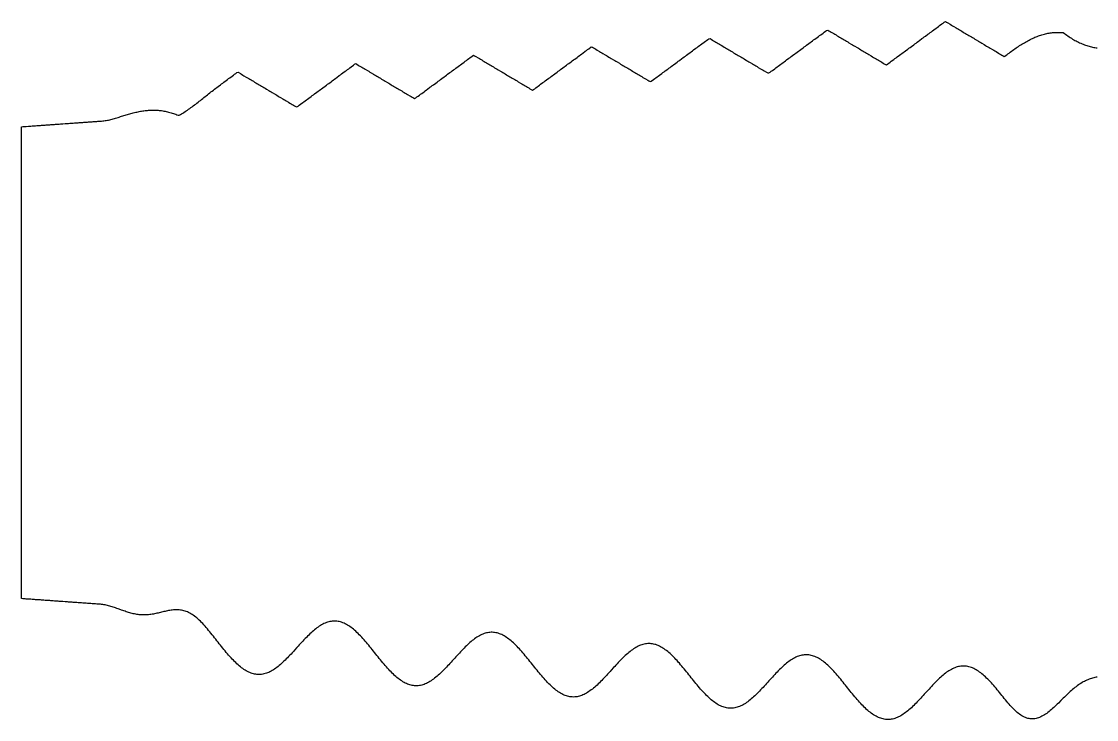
# Model space of a CAD drawing. Header units: inches. Extents: x -21.3 to 48.7, y 37.6 to 53.5.
# Drawn here: x -21.34 to 2.59, y 37.58 to 53.11 of the extents above; entities that cross this region are included whole.
import ezdxf

# ---------------------------------------------------------------- set-up
doc = ezdxf.new("R2010")
doc.units = ezdxf.units.IN
doc.header["$MEASUREMENT"] = 0
doc.layers.add('cut', color=250, linetype='Continuous')

msp = doc.modelspace()

# ---------------------------------------------------------------- linework, layer by layer
at = {"layer": 'cut'}
msp.add_lwpolyline([(2.604, 38.519), (2.578, 38.515), (2.552, 38.509), (2.526, 38.503), (2.499, 38.497), (2.473, 38.489), (2.447, 38.48), (2.421, 38.471), (2.395, 38.461), (2.368, 38.449), (2.342, 38.437), (2.316, 38.424), (2.29, 38.41), (2.264, 38.395), (2.237, 38.379), (2.211, 38.362), (2.185, 38.344), (2.159, 38.325), (2.133, 38.305), (2.106, 38.285), (2.08, 38.264), (2.054, 38.242), (2.028, 38.219), (2.002, 38.196), (1.975, 38.172), (1.949, 38.147), (1.923, 38.122), (1.897, 38.097), (1.871, 38.072), (1.844, 38.046), (1.818, 38.02), (1.792, 37.994), (1.74, 37.942), (1.713, 37.917), (1.687, 37.892), (1.661, 37.867), (1.635, 37.843), (1.609, 37.819), (1.582, 37.796), (1.556, 37.774), (1.53, 37.752), (1.504, 37.732), (1.478, 37.712), (1.451, 37.694), (1.425, 37.677), (1.399, 37.661), (1.373, 37.647), (1.347, 37.634), (1.32, 37.622), (1.294, 37.612), (1.268, 37.604), (1.242, 37.597), (1.216, 37.592), (1.189, 37.589), (1.163, 37.588), (1.137, 37.588), (1.111, 37.59), (1.085, 37.594), (1.058, 37.6), (1.032, 37.608), (1.006, 37.617), (0.98, 37.628), (0.954, 37.641), (0.927, 37.656), (0.901, 37.673), (0.875, 37.691), (0.849, 37.711), (0.823, 37.732), (0.796, 37.755), (0.77, 37.779), (0.744, 37.804), (0.718, 37.831), (0.692, 37.859), (0.665, 37.887), (0.639, 37.917), (0.613, 37.948), (0.587, 37.979), (0.561, 38.011), (0.534, 38.044), (0.508, 38.076), (0.482, 38.109), (0.456, 38.142), (0.43, 38.174), (0.403, 38.206), (0.377, 38.238), (0.351, 38.269), (0.325, 38.3), (0.299, 38.33), (0.272, 38.36), (0.246, 38.389), (0.22, 38.417), (0.194, 38.445), (0.168, 38.472), (0.141, 38.498), (0.115, 38.522), (0.089, 38.546), (0.063, 38.569), (0.037, 38.591), (0.01, 38.612), (-0.016, 38.631), (-0.042, 38.65), (-0.068, 38.667), (-0.094, 38.682), (-0.121, 38.697), (-0.147, 38.71), (-0.173, 38.722), (-0.199, 38.732), (-0.225, 38.741), (-0.252, 38.749), (-0.278, 38.755), (-0.304, 38.76), (-0.33, 38.763), (-0.356, 38.765), (-0.383, 38.765), (-0.409, 38.764), (-0.435, 38.761), (-0.461, 38.757), (-0.487, 38.752), (-0.514, 38.745), (-0.54, 38.737), (-0.566, 38.727), (-0.592, 38.716), (-0.618, 38.704), (-0.644, 38.691), (-0.671, 38.676), (-0.697, 38.66), (-0.723, 38.643), (-0.749, 38.625), (-0.775, 38.606), (-0.802, 38.585), (-0.828, 38.564), (-0.854, 38.542), (-0.88, 38.519), (-0.906, 38.495), (-0.933, 38.47), (-0.959, 38.445), (-0.985, 38.418), (-1.011, 38.392), (-1.037, 38.365), (-1.064, 38.337), (-1.09, 38.309), (-1.116, 38.281), (-1.142, 38.252), (-1.169, 38.223), (-1.221, 38.165), (-1.247, 38.136), (-1.273, 38.107), (-1.3, 38.079), (-1.326, 38.05), (-1.352, 38.022), (-1.378, 37.994), (-1.404, 37.967), (-1.431, 37.94), (-1.457, 37.913), (-1.483, 37.887), (-1.509, 37.862), (-1.535, 37.838), (-1.561, 37.814), (-1.588, 37.791), (-1.614, 37.769), (-1.64, 37.748), (-1.666, 37.728), (-1.692, 37.709), (-1.719, 37.691), (-1.745, 37.675), (-1.771, 37.659), (-1.797, 37.645), (-1.823, 37.632), (-1.85, 37.62), (-1.876, 37.609), (-1.902, 37.6), (-1.928, 37.593), (-1.954, 37.586), (-1.981, 37.581), (-2.007, 37.578), (-2.033, 37.576), (-2.059, 37.575), (-2.085, 37.576), (-2.112, 37.578), (-2.138, 37.582), (-2.164, 37.587), (-2.19, 37.594), (-2.216, 37.602), (-2.243, 37.611), (-2.269, 37.622), (-2.295, 37.634), (-2.321, 37.648), (-2.347, 37.662), (-2.374, 37.679), (-2.4, 37.696), (-2.426, 37.715), (-2.452, 37.735), (-2.478, 37.756), (-2.505, 37.778), (-2.531, 37.801), (-2.557, 37.825), (-2.583, 37.851), (-2.609, 37.877), (-2.636, 37.904), (-2.662, 37.932), (-2.688, 37.96), (-2.714, 37.99), (-2.74, 38.02), (-2.767, 38.05), (-2.793, 38.081), (-2.819, 38.113), (-2.845, 38.144), (-2.871, 38.177), (-2.898, 38.209), (-2.924, 38.242), (-2.95, 38.274), (-2.976, 38.307), (-3.002, 38.34), (-3.029, 38.372), (-3.055, 38.405), (-3.081, 38.437), (-3.107, 38.469), (-3.133, 38.5), (-3.16, 38.532), (-3.186, 38.562), (-3.212, 38.592), (-3.238, 38.622), (-3.264, 38.651), (-3.291, 38.679), (-3.317, 38.706), (-3.343, 38.732), (-3.369, 38.758), (-3.395, 38.782), (-3.422, 38.806), (-3.448, 38.828), (-3.474, 38.85), (-3.5, 38.87), (-3.526, 38.889), (-3.553, 38.907), (-3.579, 38.923), (-3.605, 38.938), (-3.631, 38.952), (-3.657, 38.965), (-3.684, 38.976), (-3.71, 38.986), (-3.736, 38.994), (-3.762, 39.001), (-3.788, 39.007), (-3.815, 39.011), (-3.841, 39.014), (-3.867, 39.015), (-3.893, 39.015), (-3.919, 39.013), (-3.946, 39.01), (-3.972, 39.005), (-3.998, 38.999), (-4.024, 38.992), (-4.05, 38.983), (-4.077, 38.973), (-4.103, 38.962), (-4.129, 38.949), (-4.155, 38.935), (-4.181, 38.92), (-4.208, 38.903), (-4.234, 38.886), (-4.26, 38.867), (-4.286, 38.847), (-4.312, 38.827), (-4.339, 38.805), (-4.365, 38.782), (-4.391, 38.759), (-4.417, 38.735), (-4.443, 38.71), (-4.47, 38.684), (-4.496, 38.658), (-4.522, 38.631), (-4.548, 38.603), (-4.574, 38.576), (-4.601, 38.548), (-4.627, 38.519), (-4.653, 38.49), (-4.679, 38.462), (-4.705, 38.433), (-4.732, 38.404), (-4.758, 38.375), (-4.784, 38.346), (-4.81, 38.317), (-4.836, 38.289), (-4.863, 38.261), (-4.889, 38.233), (-4.915, 38.206), (-4.941, 38.179), (-4.967, 38.152), (-4.994, 38.127), (-5.02, 38.102), (-5.046, 38.078), (-5.072, 38.054), (-5.098, 38.032), (-5.124, 38.01), (-5.151, 37.99), (-5.177, 37.97), (-5.203, 37.952), (-5.229, 37.934), (-5.255, 37.918), (-5.282, 37.903), (-5.308, 37.889), (-5.334, 37.877), (-5.36, 37.866), (-5.387, 37.856), (-5.413, 37.847), (-5.439, 37.84), (-5.465, 37.834), (-5.491, 37.83), (-5.518, 37.827), (-5.544, 37.825), (-5.57, 37.825), (-5.596, 37.827), (-5.622, 37.829), (-5.649, 37.834), (-5.675, 37.839), (-5.701, 37.847), (-5.727, 37.855), (-5.753, 37.865), (-5.78, 37.877), (-5.806, 37.889), (-5.832, 37.904), (-5.858, 37.919), (-5.884, 37.936), (-5.911, 37.954), (-5.937, 37.973), (-5.963, 37.993), (-5.989, 38.015), (-6.015, 38.037), (-6.041, 38.061), (-6.068, 38.086), (-6.094, 38.111), (-6.12, 38.138), (-6.146, 38.165), (-6.172, 38.193), (-6.199, 38.222), (-6.225, 38.252), (-6.251, 38.282), (-6.277, 38.313), (-6.303, 38.344), (-6.33, 38.376), (-6.356, 38.407), (-6.382, 38.44), (-6.408, 38.472), (-6.434, 38.505), (-6.461, 38.538), (-6.487, 38.57), (-6.513, 38.603), (-6.539, 38.635), (-6.565, 38.668), (-6.592, 38.7), (-6.618, 38.732), (-6.644, 38.763), (-6.67, 38.794), (-6.696, 38.825), (-6.723, 38.854), (-6.749, 38.884), (-6.775, 38.912), (-6.801, 38.94), (-6.827, 38.967), (-6.854, 38.993), (-6.88, 39.018), (-6.906, 39.042), (-6.932, 39.065), (-6.958, 39.087), (-6.985, 39.108), (-7.011, 39.128), (-7.037, 39.146), (-7.063, 39.164), (-7.089, 39.18), (-7.116, 39.194), (-7.142, 39.208), (-7.168, 39.22), (-7.194, 39.23), (-7.22, 39.24), (-7.247, 39.247), (-7.273, 39.254), (-7.299, 39.259), (-7.325, 39.262), (-7.351, 39.264), (-7.378, 39.265), (-7.404, 39.264), (-7.43, 39.262), (-7.456, 39.258), (-7.482, 39.253), (-7.509, 39.246), (-7.535, 39.239), (-7.561, 39.229), (-7.587, 39.219), (-7.613, 39.207), (-7.64, 39.193), (-7.666, 39.179), (-7.692, 39.163), (-7.718, 39.146), (-7.744, 39.128), (-7.771, 39.109), (-7.797, 39.089), (-7.823, 39.068), (-7.849, 39.046), (-7.875, 39.023), (-7.902, 38.999), (-7.928, 38.975), (-7.954, 38.949), (-7.98, 38.923), (-8.006, 38.897), (-8.033, 38.87), (-8.059, 38.842), (-8.085, 38.814), (-8.111, 38.786), (-8.137, 38.757), (-8.164, 38.729), (-8.216, 38.671), (-8.242, 38.642), (-8.268, 38.613), (-8.295, 38.584), (-8.321, 38.556), (-8.347, 38.527), (-8.373, 38.499), (-8.399, 38.472), (-8.426, 38.445), (-8.452, 38.418), (-8.478, 38.392), (-8.504, 38.367), (-8.53, 38.342), (-8.557, 38.318), (-8.583, 38.295), (-8.609, 38.273), (-8.635, 38.252), (-8.661, 38.232), (-8.688, 38.213), (-8.714, 38.195), (-8.74, 38.178), (-8.766, 38.162), (-8.792, 38.147), (-8.819, 38.134), (-8.845, 38.122), (-8.871, 38.111), (-8.897, 38.102), (-8.923, 38.094), (-8.95, 38.087), (-8.976, 38.082), (-9.002, 38.078), (-9.028, 38.076), (-9.054, 38.075), (-9.081, 38.076), (-9.107, 38.078), (-9.133, 38.081), (-9.159, 38.086), (-9.185, 38.092), (-9.212, 38.1), (-9.238, 38.109), (-9.264, 38.12), (-9.29, 38.132), (-9.316, 38.145), (-9.343, 38.16), (-9.369, 38.176), (-9.395, 38.193), (-9.421, 38.211), (-9.447, 38.231), (-9.474, 38.252), (-9.5, 38.274), (-9.526, 38.297), (-9.552, 38.321), (-9.578, 38.346), (-9.605, 38.372), (-9.631, 38.399), (-9.657, 38.427), (-9.683, 38.455), (-9.709, 38.484), (-9.736, 38.514), (-9.762, 38.544), (-9.788, 38.575), (-9.814, 38.607), (-9.84, 38.638), (-9.867, 38.671), (-9.893, 38.703), (-9.919, 38.735), (-9.945, 38.768), (-9.971, 38.801), (-9.998, 38.834), (-10.024, 38.866), (-10.05, 38.899), (-10.076, 38.931), (-10.102, 38.963), (-10.129, 38.995), (-10.155, 39.026), (-10.181, 39.057), (-10.207, 39.087), (-10.233, 39.116), (-10.26, 39.145), (-10.286, 39.173), (-10.312, 39.201), (-10.338, 39.227), (-10.364, 39.253), (-10.391, 39.278), (-10.417, 39.302), (-10.443, 39.324), (-10.469, 39.346), (-10.495, 39.366), (-10.521, 39.385), (-10.548, 39.403), (-10.574, 39.42), (-10.6, 39.436), (-10.626, 39.45), (-10.652, 39.463), (-10.679, 39.474), (-10.705, 39.484), (-10.731, 39.493), (-10.757, 39.5), (-10.783, 39.506), (-10.81, 39.51), (-10.836, 39.513), (-10.862, 39.515), (-10.888, 39.515), (-10.914, 39.513), (-10.941, 39.51), (-10.967, 39.506), (-10.993, 39.501), (-11.019, 39.493), (-11.045, 39.485), (-11.072, 39.475), (-11.098, 39.464), (-11.124, 39.451), (-11.15, 39.438), (-11.177, 39.423), (-11.203, 39.407), (-11.229, 39.389), (-11.255, 39.371), (-11.281, 39.351), (-11.308, 39.331), (-11.334, 39.309), (-11.36, 39.287), (-11.386, 39.263), (-11.412, 39.239), (-11.438, 39.214), (-11.465, 39.189), (-11.491, 39.163), (-11.517, 39.136), (-11.543, 39.109), (-11.569, 39.081), (-11.596, 39.053), (-11.622, 39.024), (-11.648, 38.996), (-11.674, 38.967), (-11.7, 38.938), (-11.727, 38.909), (-11.753, 38.88), (-11.779, 38.851), (-11.805, 38.822), (-11.831, 38.794), (-11.858, 38.766), (-11.884, 38.738), (-11.91, 38.711), (-11.936, 38.684), (-11.962, 38.657), (-11.989, 38.632), (-12.015, 38.607), (-12.041, 38.582), (-12.067, 38.559), (-12.093, 38.536), (-12.12, 38.514), (-12.146, 38.494), (-12.172, 38.474), (-12.198, 38.455), (-12.224, 38.438), (-12.251, 38.421), (-12.277, 38.406), (-12.303, 38.392), (-12.329, 38.379), (-12.355, 38.368), (-12.382, 38.357), (-12.408, 38.349), (-12.434, 38.341), (-12.46, 38.335), (-12.486, 38.33), (-12.513, 38.327), (-12.539, 38.325), (-12.565, 38.325), (-12.591, 38.326), (-12.617, 38.329), (-12.644, 38.333), (-12.67, 38.338), (-12.696, 38.345), (-12.722, 38.354), (-12.748, 38.363), (-12.775, 38.374), (-12.801, 38.387), (-12.827, 38.401), (-12.853, 38.416), (-12.879, 38.432), (-12.906, 38.45), (-12.932, 38.469), (-12.958, 38.489), (-12.984, 38.511), (-13.01, 38.533), (-13.037, 38.556), (-13.063, 38.581), (-13.089, 38.606), (-13.115, 38.633), (-13.141, 38.66), (-13.168, 38.688), (-13.194, 38.717), (-13.22, 38.746), (-13.246, 38.776), (-13.272, 38.807), (-13.299, 38.838), (-13.325, 38.87), (-13.351, 38.901), (-13.377, 38.934), (-13.403, 38.966), (-13.43, 38.999), (-13.456, 39.031), (-13.482, 39.064), (-13.508, 39.097), (-13.534, 39.129), (-13.561, 39.162), (-13.587, 39.194), (-13.613, 39.226), (-13.639, 39.257), (-13.665, 39.288), (-13.692, 39.319), (-13.718, 39.349), (-13.744, 39.378), (-13.77, 39.407), (-13.796, 39.435), (-13.823, 39.462), (-13.849, 39.488), (-13.875, 39.513), (-13.901, 39.538), (-13.927, 39.561), (-13.954, 39.583), (-13.98, 39.604), (-14.006, 39.624), (-14.032, 39.643), (-14.058, 39.66), (-14.085, 39.677), (-14.111, 39.692), (-14.137, 39.705), (-14.163, 39.718), (-14.189, 39.729), (-14.216, 39.738), (-14.242, 39.746), (-14.268, 39.753), (-14.294, 39.758), (-14.32, 39.762), (-14.347, 39.764), (-14.373, 39.765), (-14.399, 39.764), (-14.425, 39.762), (-14.451, 39.759), (-14.478, 39.754), (-14.504, 39.748), (-14.53, 39.74), (-14.556, 39.731), (-14.582, 39.721), (-14.609, 39.709), (-14.635, 39.696), (-14.661, 39.682), (-14.687, 39.666), (-14.713, 39.65), (-14.74, 39.632), (-14.766, 39.613), (-14.792, 39.593), (-14.818, 39.572), (-14.844, 39.55), (-14.871, 39.527), (-14.897, 39.504), (-14.923, 39.479), (-14.949, 39.454), (-14.975, 39.428), (-15.001, 39.402), (-15.028, 39.375), (-15.054, 39.347), (-15.08, 39.32), (-15.106, 39.291), (-15.132, 39.263), (-15.159, 39.234), (-15.185, 39.205), (-15.211, 39.176), (-15.263, 39.118), (-15.29, 39.089), (-15.316, 39.061), (-15.342, 39.032), (-15.368, 39.004), (-15.395, 38.977), (-15.421, 38.95), (-15.447, 38.923), (-15.473, 38.897), (-15.499, 38.871), (-15.526, 38.847), (-15.552, 38.823), (-15.578, 38.799), (-15.604, 38.777), (-15.63, 38.756), (-15.657, 38.735), (-15.683, 38.716), (-15.709, 38.698), (-15.735, 38.681), (-15.761, 38.665), (-15.788, 38.65), (-15.814, 38.636), (-15.84, 38.624), (-15.866, 38.613), (-15.892, 38.604), (-15.918, 38.595), (-15.945, 38.588), (-15.971, 38.583), (-15.997, 38.579), (-16.023, 38.576), (-16.049, 38.575), (-16.076, 38.575), (-16.102, 38.577), (-16.128, 38.58), (-16.154, 38.585), (-16.18, 38.591), (-16.207, 38.598), (-16.233, 38.607), (-16.259, 38.618), (-16.285, 38.629), (-16.311, 38.642), (-16.338, 38.657), (-16.364, 38.672), (-16.39, 38.69), (-16.416, 38.708), (-16.442, 38.727), (-16.469, 38.748), (-16.495, 38.77), (-16.521, 38.792), (-16.547, 38.816), (-16.573, 38.841), (-16.6, 38.867), (-16.626, 38.894), (-16.652, 38.921), (-16.678, 38.95), (-16.704, 38.979), (-16.731, 39.008), (-16.757, 39.039), (-16.783, 39.069), (-16.809, 39.101), (-16.835, 39.132), (-16.862, 39.165), (-16.888, 39.197), (-16.914, 39.229), (-16.94, 39.262), (-16.966, 39.295), (-16.993, 39.328), (-17.019, 39.361), (-17.045, 39.394), (-17.071, 39.427), (-17.097, 39.461), (-17.124, 39.494), (-17.15, 39.526), (-17.176, 39.558), (-17.202, 39.59), (-17.228, 39.621), (-17.255, 39.651), (-17.281, 39.68), (-17.307, 39.709), (-17.333, 39.736), (-17.359, 39.762), (-17.386, 39.788), (-17.412, 39.811), (-17.438, 39.834), (-17.464, 39.855), (-17.49, 39.876), (-17.517, 39.894), (-17.543, 39.912), (-17.569, 39.928), (-17.595, 39.942), (-17.621, 39.955), (-17.648, 39.967), (-17.674, 39.977), (-17.7, 39.987), (-17.726, 39.994), (-17.752, 40.001), (-17.779, 40.006), (-17.805, 40.01), (-17.831, 40.013), (-17.857, 40.015), (-17.883, 40.015), (-17.91, 40.015), (-17.936, 40.014), (-17.962, 40.012), (-17.988, 40.009), (-18.014, 40.006), (-18.041, 40.002), (-18.067, 39.997), (-18.093, 39.992), (-18.119, 39.986), (-18.145, 39.981), (-18.172, 39.975), (-18.198, 39.968), (-18.224, 39.962), (-18.25, 39.956), (-18.276, 39.95), (-18.303, 39.943), (-18.329, 39.938), (-18.355, 39.932), (-18.381, 39.927), (-18.407, 39.922), (-18.434, 39.917), (-18.46, 39.913), (-18.486, 39.91), (-18.512, 39.907), (-18.538, 39.904), (-18.565, 39.903), (-18.591, 39.902), (-18.617, 39.901), (-18.643, 39.902), (-18.669, 39.903), (-18.696, 39.904), (-18.722, 39.907), (-18.748, 39.91), (-18.774, 39.914), (-18.8, 39.918), (-18.827, 39.923), (-18.853, 39.929), (-18.879, 39.935), (-18.905, 39.942), (-18.931, 39.949), (-18.958, 39.957), (-18.984, 39.965), (-19.01, 39.973), (-19.036, 39.982), (-19.062, 39.991), (-19.089, 40.001), (-19.115, 40.01), (-19.167, 40.029), (-19.193, 40.039), (-19.22, 40.048), (-19.246, 40.058), (-19.272, 40.067), (-19.298, 40.075), (-19.324, 40.084), (-19.351, 40.092), (-19.377, 40.099), (-19.403, 40.106), (-19.429, 40.113), (-19.455, 40.119), (-19.481, 40.124), (-19.508, 40.129), (-19.534, 40.133), (-19.56, 40.136), (-19.586, 40.138), (-19.613, 40.14), (-19.639, 40.142), (-19.665, 40.144), (-19.691, 40.146), (-19.717, 40.148), (-19.744, 40.15), (-19.77, 40.152), (-19.796, 40.153), (-19.822, 40.155), (-19.848, 40.157), (-19.875, 40.159), (-19.901, 40.161), (-19.927, 40.163), (-19.953, 40.165), (-19.979, 40.166), (-20.006, 40.168), (-20.032, 40.17), (-20.058, 40.172), (-20.084, 40.174), (-20.11, 40.176), (-20.137, 40.178), (-20.163, 40.18), (-20.189, 40.181), (-20.215, 40.183), (-20.241, 40.185), (-20.268, 40.187), (-20.294, 40.189), (-20.32, 40.191), (-20.346, 40.193), (-20.372, 40.195), (-20.425, 40.198), (-20.451, 40.2), (-20.477, 40.202), (-20.503, 40.204), (-20.529, 40.206), (-20.556, 40.208), (-20.582, 40.21), (-20.608, 40.211), (-20.634, 40.213), (-20.66, 40.215), (-20.687, 40.217), (-20.713, 40.219), (-20.739, 40.221), (-20.765, 40.223), (-20.791, 40.224), (-20.818, 40.226), (-20.844, 40.228), (-20.87, 40.23), (-20.896, 40.232), (-20.922, 40.234), (-20.949, 40.236), (-20.975, 40.238), (-21.001, 40.239), (-21.027, 40.241), (-21.053, 40.243), (-21.08, 40.245), (-21.106, 40.247), (-21.132, 40.249), (-21.158, 40.251), (-21.185, 40.253), (-21.237, 40.256), (-21.263, 40.258), (-21.289, 40.26), (-21.315, 40.262), (-21.342, 40.264), (-21.342, 50.764), (-21.315, 50.766), (-21.289, 50.768), (-21.263, 50.769), (-21.237, 50.771), (-21.185, 50.775), (-21.158, 50.777), (-21.132, 50.779), (-21.106, 50.781), (-21.08, 50.782), (-21.053, 50.784), (-21.027, 50.786), (-21.001, 50.788), (-20.975, 50.79), (-20.949, 50.792), (-20.922, 50.794), (-20.896, 50.796), (-20.87, 50.797), (-20.844, 50.799), (-20.818, 50.801), (-20.791, 50.803), (-20.765, 50.805), (-20.739, 50.807), (-20.713, 50.809), (-20.687, 50.811), (-20.66, 50.812), (-20.634, 50.814), (-20.608, 50.816), (-20.582, 50.818), (-20.556, 50.82), (-20.529, 50.822), (-20.503, 50.824), (-20.477, 50.826), (-20.451, 50.827), (-20.425, 50.829), (-20.372, 50.833), (-20.346, 50.835), (-20.32, 50.837), (-20.294, 50.839), (-20.268, 50.841), (-20.241, 50.842), (-20.215, 50.844), (-20.189, 50.846), (-20.163, 50.848), (-20.137, 50.85), (-20.11, 50.852), (-20.084, 50.854), (-20.058, 50.855), (-20.032, 50.857), (-20.006, 50.859), (-19.979, 50.861), (-19.953, 50.863), (-19.927, 50.865), (-19.901, 50.867), (-19.875, 50.869), (-19.848, 50.87), (-19.822, 50.872), (-19.796, 50.874), (-19.77, 50.876), (-19.744, 50.878), (-19.717, 50.88), (-19.691, 50.882), (-19.665, 50.884), (-19.639, 50.885), (-19.613, 50.887), (-19.586, 50.889), (-19.56, 50.891), (-19.534, 50.894), (-19.508, 50.897), (-19.481, 50.9), (-19.455, 50.904), (-19.429, 50.908), (-19.403, 50.913), (-19.377, 50.918), (-19.351, 50.924), (-19.324, 50.93), (-19.298, 50.937), (-19.272, 50.944), (-19.246, 50.952), (-19.22, 50.961), (-19.193, 50.97), (-19.167, 50.98), (-19.141, 50.989), (-19.115, 50.997), (-19.089, 51.005), (-19.062, 51.013), (-19.036, 51.02), (-19.01, 51.028), (-18.984, 51.036), (-18.958, 51.043), (-18.931, 51.051), (-18.905, 51.058), (-18.879, 51.065), (-18.853, 51.072), (-18.827, 51.078), (-18.8, 51.085), (-18.774, 51.09), (-18.748, 51.096), (-18.722, 51.102), (-18.696, 51.107), (-18.669, 51.111), (-18.643, 51.115), (-18.617, 51.119), (-18.591, 51.123), (-18.565, 51.126), (-18.538, 51.128), (-18.512, 51.13), (-18.486, 51.132), (-18.46, 51.133), (-18.434, 51.134), (-18.407, 51.134), (-18.381, 51.134), (-18.355, 51.133), (-18.329, 51.132), (-18.303, 51.13), (-18.276, 51.128), (-18.25, 51.125), (-18.224, 51.122), (-18.198, 51.118), (-18.172, 51.114), (-18.145, 51.109), (-18.119, 51.103), (-18.093, 51.097), (-18.067, 51.091), (-18.041, 51.084), (-18.014, 51.076), (-17.988, 51.068), (-17.962, 51.06), (-17.936, 51.05), (-17.91, 51.041), (-17.883, 51.031), (-17.857, 51.02), (-17.831, 51.02), (-17.805, 51.035), (-17.779, 51.051), (-17.752, 51.067), (-17.726, 51.083), (-17.7, 51.1), (-17.674, 51.118), (-17.648, 51.135), (-17.621, 51.153), (-17.595, 51.172), (-17.569, 51.191), (-17.543, 51.21), (-17.517, 51.229), (-17.49, 51.249), (-17.464, 51.269), (-17.438, 51.289), (-17.412, 51.309), (-17.386, 51.33), (-17.359, 51.35), (-17.333, 51.371), (-17.307, 51.392), (-17.281, 51.413), (-17.255, 51.434), (-17.228, 51.455), (-17.202, 51.476), (-17.176, 51.497), (-17.15, 51.518), (-17.124, 51.539), (-17.097, 51.559), (-17.071, 51.58), (-17.045, 51.6), (-17.019, 51.62), (-16.993, 51.64), (-16.966, 51.66), (-16.914, 51.698), (-16.888, 51.718), (-16.862, 51.737), (-16.835, 51.756), (-16.783, 51.795), (-16.757, 51.814), (-16.731, 51.834), (-16.704, 51.853), (-16.652, 51.892), (-16.626, 51.911), (-16.6, 51.93), (-16.573, 51.95), (-16.547, 51.969), (-16.521, 51.978), (-16.469, 51.947), (-16.442, 51.931), (-16.416, 51.915), (-16.39, 51.9), (-16.338, 51.869), (-16.311, 51.853), (-16.285, 51.837), (-16.259, 51.822), (-16.233, 51.806), (-16.207, 51.791), (-16.18, 51.775), (-16.154, 51.759), (-16.128, 51.744), (-16.102, 51.728), (-16.076, 51.713), (-16.049, 51.697), (-16.023, 51.681), (-15.997, 51.666), (-15.971, 51.65), (-15.945, 51.635), (-15.918, 51.619), (-15.892, 51.603), (-15.84, 51.572), (-15.814, 51.557), (-15.788, 51.541), (-15.761, 51.525), (-15.709, 51.494), (-15.683, 51.479), (-15.657, 51.463), (-15.63, 51.447), (-15.604, 51.432), (-15.578, 51.416), (-15.526, 51.385), (-15.499, 51.37), (-15.473, 51.354), (-15.447, 51.338), (-15.395, 51.307), (-15.368, 51.292), (-15.342, 51.276), (-15.316, 51.26), (-15.29, 51.245), (-15.263, 51.229), (-15.237, 51.214), (-15.211, 51.205), (-15.185, 51.225), (-15.159, 51.244), (-15.132, 51.263), (-15.08, 51.302), (-15.054, 51.321), (-15.028, 51.341), (-15.001, 51.36), (-14.975, 51.379), (-14.949, 51.399), (-14.897, 51.437), (-14.871, 51.457), (-14.844, 51.476), (-14.818, 51.495), (-14.766, 51.534), (-14.74, 51.553), (-14.713, 51.573), (-14.687, 51.592), (-14.661, 51.611), (-14.635, 51.631), (-14.582, 51.669), (-14.556, 51.689), (-14.53, 51.708), (-14.504, 51.727), (-14.451, 51.766), (-14.425, 51.786), (-14.399, 51.805), (-14.373, 51.824), (-14.347, 51.844), (-14.32, 51.863), (-14.268, 51.902), (-14.242, 51.921), (-14.216, 51.94), (-14.189, 51.96), (-14.137, 51.998), (-14.111, 52.018), (-14.085, 52.037), (-14.058, 52.056), (-14.032, 52.076), (-14.006, 52.095), (-13.954, 52.134), (-13.927, 52.153), (-13.901, 52.168), (-13.875, 52.153), (-13.849, 52.137), (-13.823, 52.121), (-13.796, 52.106), (-13.77, 52.09), (-13.744, 52.075), (-13.718, 52.059), (-13.692, 52.043), (-13.639, 52.012), (-13.613, 51.997), (-13.587, 51.981), (-13.561, 51.965), (-13.508, 51.934), (-13.482, 51.919), (-13.456, 51.903), (-13.43, 51.888), (-13.403, 51.872), (-13.377, 51.856), (-13.351, 51.841), (-13.325, 51.825), (-13.299, 51.81), (-13.272, 51.794), (-13.246, 51.778), (-13.194, 51.747), (-13.168, 51.732), (-13.141, 51.716), (-13.115, 51.7), (-13.089, 51.685), (-13.063, 51.669), (-13.037, 51.654), (-13.01, 51.638), (-12.984, 51.622), (-12.958, 51.607), (-12.932, 51.591), (-12.906, 51.576), (-12.879, 51.56), (-12.853, 51.544), (-12.827, 51.529), (-12.801, 51.513), (-12.775, 51.498), (-12.748, 51.482), (-12.696, 51.451), (-12.67, 51.435), (-12.644, 51.42), (-12.617, 51.404), (-12.591, 51.389), (-12.565, 51.408), (-12.539, 51.428), (-12.513, 51.447), (-12.486, 51.466), (-12.46, 51.486), (-12.434, 51.505), (-12.382, 51.544), (-12.355, 51.563), (-12.329, 51.583), (-12.303, 51.602), (-12.251, 51.641), (-12.224, 51.66), (-12.198, 51.679), (-12.172, 51.699), (-12.12, 51.737), (-12.093, 51.757), (-12.067, 51.776), (-12.041, 51.795), (-12.015, 51.814), (-11.989, 51.834), (-11.936, 51.872), (-11.91, 51.892), (-11.884, 51.911), (-11.858, 51.93), (-11.805, 51.969), (-11.779, 51.989), (-11.753, 52.008), (-11.727, 52.027), (-11.7, 52.047), (-11.674, 52.066), (-11.622, 52.105), (-11.596, 52.124), (-11.569, 52.143), (-11.543, 52.163), (-11.491, 52.201), (-11.465, 52.221), (-11.438, 52.24), (-11.412, 52.259), (-11.386, 52.279), (-11.36, 52.298), (-11.308, 52.337), (-11.281, 52.356), (-11.255, 52.343), (-11.229, 52.328), (-11.177, 52.296), (-11.15, 52.281), (-11.124, 52.265), (-11.098, 52.25), (-11.072, 52.234), (-11.045, 52.218), (-11.019, 52.203), (-10.993, 52.187), (-10.967, 52.172), (-10.941, 52.156), (-10.914, 52.14), (-10.888, 52.125), (-10.862, 52.109), (-10.836, 52.094), (-10.81, 52.078), (-10.783, 52.062), (-10.757, 52.047), (-10.731, 52.031), (-10.679, 52), (-10.652, 51.984), (-10.626, 51.969), (-10.6, 51.953), (-10.574, 51.938), (-10.548, 51.922), (-10.521, 51.907), (-10.495, 51.891), (-10.469, 51.875), (-10.443, 51.86), (-10.417, 51.844), (-10.364, 51.813), (-10.338, 51.797), (-10.312, 51.782), (-10.286, 51.766), (-10.233, 51.735), (-10.207, 51.719), (-10.181, 51.704), (-10.155, 51.688), (-10.129, 51.673), (-10.102, 51.657), (-10.076, 51.641), (-10.05, 51.626), (-10.024, 51.61), (-9.998, 51.595), (-9.971, 51.579), (-9.945, 51.592), (-9.919, 51.611), (-9.893, 51.631), (-9.867, 51.65), (-9.84, 51.669), (-9.814, 51.689), (-9.788, 51.708), (-9.736, 51.747), (-9.709, 51.766), (-9.683, 51.786), (-9.657, 51.805), (-9.605, 51.844), (-9.578, 51.863), (-9.552, 51.882), (-9.526, 51.902), (-9.5, 51.921), (-9.474, 51.94), (-9.421, 51.979), (-9.395, 51.998), (-9.369, 52.018), (-9.343, 52.037), (-9.29, 52.076), (-9.264, 52.095), (-9.238, 52.114), (-9.212, 52.134), (-9.185, 52.153), (-9.159, 52.172), (-9.107, 52.211), (-9.081, 52.23), (-9.054, 52.25), (-9.028, 52.269), (-8.976, 52.308), (-8.95, 52.327), (-8.923, 52.346), (-8.897, 52.366), (-8.871, 52.385), (-8.845, 52.404), (-8.792, 52.443), (-8.766, 52.462), (-8.74, 52.482), (-8.714, 52.501), (-8.661, 52.54), (-8.635, 52.534), (-8.609, 52.518), (-8.583, 52.503), (-8.557, 52.487), (-8.53, 52.471), (-8.478, 52.44), (-8.452, 52.425), (-8.426, 52.409), (-8.399, 52.393), (-8.347, 52.362), (-8.321, 52.347), (-8.295, 52.331), (-8.268, 52.315), (-8.242, 52.3), (-8.216, 52.284), (-8.164, 52.253), (-8.137, 52.237), (-8.111, 52.222), (-8.085, 52.206), (-8.033, 52.175), (-8.006, 52.159), (-7.98, 52.144), (-7.954, 52.128), (-7.928, 52.113), (-7.902, 52.097), (-7.875, 52.082), (-7.849, 52.066), (-7.823, 52.05), (-7.797, 52.035), (-7.771, 52.019), (-7.744, 52.003), (-7.718, 51.988), (-7.692, 51.972), (-7.666, 51.957), (-7.64, 51.941), (-7.613, 51.926), (-7.587, 51.91), (-7.561, 51.894), (-7.535, 51.879), (-7.509, 51.863), (-7.482, 51.848), (-7.456, 51.832), (-7.404, 51.801), (-7.378, 51.785), (-7.351, 51.77), (-7.325, 51.776), (-7.273, 51.815), (-7.247, 51.834), (-7.22, 51.853), (-7.194, 51.873), (-7.168, 51.892), (-7.142, 51.911), (-7.089, 51.95), (-7.063, 51.969), (-7.037, 51.989), (-7.011, 52.008), (-6.958, 52.047), (-6.932, 52.066), (-6.906, 52.085), (-6.88, 52.105), (-6.854, 52.124), (-6.827, 52.143), (-6.775, 52.182), (-6.749, 52.201), (-6.723, 52.221), (-6.696, 52.24), (-6.644, 52.279), (-6.618, 52.298), (-6.592, 52.317), (-6.565, 52.337), (-6.539, 52.356), (-6.513, 52.375), (-6.461, 52.414), (-6.434, 52.433), (-6.408, 52.453), (-6.382, 52.472), (-6.33, 52.511), (-6.303, 52.53), (-6.277, 52.549), (-6.251, 52.569), (-6.225, 52.588), (-6.199, 52.607), (-6.146, 52.646), (-6.12, 52.665), (-6.094, 52.685), (-6.068, 52.704), (-6.041, 52.723), (-6.015, 52.724), (-5.989, 52.709), (-5.963, 52.693), (-5.937, 52.677), (-5.911, 52.662), (-5.884, 52.646), (-5.858, 52.631), (-5.832, 52.615), (-5.806, 52.6), (-5.78, 52.584), (-5.753, 52.568), (-5.701, 52.537), (-5.675, 52.522), (-5.649, 52.506), (-5.622, 52.49), (-5.596, 52.475), (-5.57, 52.459), (-5.544, 52.444), (-5.518, 52.428), (-5.491, 52.412), (-5.465, 52.397), (-5.439, 52.381), (-5.413, 52.366), (-5.387, 52.35), (-5.36, 52.334), (-5.334, 52.319), (-5.308, 52.303), (-5.282, 52.288), (-5.255, 52.272), (-5.203, 52.241), (-5.177, 52.225), (-5.151, 52.21), (-5.124, 52.194), (-5.072, 52.163), (-5.046, 52.147), (-5.02, 52.132), (-4.994, 52.116), (-4.967, 52.101), (-4.941, 52.085), (-4.889, 52.054), (-4.863, 52.038), (-4.836, 52.023), (-4.81, 52.007), (-4.758, 51.976), (-4.732, 51.96), (-4.705, 51.96), (-4.679, 51.979), (-4.653, 51.998), (-4.627, 52.018), (-4.574, 52.056), (-4.548, 52.076), (-4.522, 52.095), (-4.496, 52.114), (-4.443, 52.153), (-4.417, 52.172), (-4.391, 52.192), (-4.365, 52.211), (-4.339, 52.23), (-4.312, 52.25), (-4.26, 52.288), (-4.234, 52.308), (-4.208, 52.327), (-4.181, 52.346), (-4.129, 52.385), (-4.103, 52.404), (-4.077, 52.424), (-4.05, 52.443), (-4.024, 52.462), (-3.998, 52.482), (-3.946, 52.52), (-3.919, 52.54), (-3.893, 52.559), (-3.867, 52.578), (-3.815, 52.617), (-3.788, 52.636), (-3.762, 52.656), (-3.736, 52.675), (-3.71, 52.694), (-3.684, 52.714), (-3.631, 52.752), (-3.605, 52.772), (-3.579, 52.791), (-3.553, 52.81), (-3.5, 52.849), (-3.474, 52.868), (-3.448, 52.888), (-3.422, 52.907), (-3.395, 52.915), (-3.369, 52.899), (-3.343, 52.884), (-3.317, 52.868), (-3.291, 52.852), (-3.264, 52.837), (-3.238, 52.821), (-3.212, 52.806), (-3.186, 52.79), (-3.16, 52.774), (-3.133, 52.759), (-3.107, 52.743), (-3.081, 52.728), (-3.055, 52.712), (-3.029, 52.696), (-3.002, 52.681), (-2.976, 52.665), (-2.95, 52.65), (-2.924, 52.634), (-2.871, 52.603), (-2.845, 52.587), (-2.819, 52.572), (-2.793, 52.556), (-2.74, 52.525), (-2.714, 52.509), (-2.688, 52.494), (-2.662, 52.478), (-2.636, 52.463), (-2.609, 52.447), (-2.583, 52.431), (-2.557, 52.416), (-2.531, 52.4), (-2.505, 52.385), (-2.478, 52.369), (-2.426, 52.338), (-2.4, 52.322), (-2.374, 52.307), (-2.347, 52.291), (-2.321, 52.275), (-2.295, 52.26), (-2.269, 52.244), (-2.243, 52.229), (-2.216, 52.213), (-2.19, 52.197), (-2.164, 52.182), (-2.138, 52.166), (-2.112, 52.151), (-2.085, 52.143), (-2.059, 52.163), (-2.033, 52.182), (-2.007, 52.201), (-1.981, 52.221), (-1.928, 52.259), (-1.902, 52.279), (-1.876, 52.298), (-1.85, 52.317), (-1.797, 52.356), (-1.771, 52.375), (-1.745, 52.395), (-1.719, 52.414), (-1.692, 52.433), (-1.666, 52.453), (-1.614, 52.491), (-1.588, 52.511), (-1.561, 52.53), (-1.535, 52.549), (-1.483, 52.588), (-1.457, 52.607), (-1.431, 52.627), (-1.404, 52.646), (-1.378, 52.665), (-1.352, 52.685), (-1.3, 52.724), (-1.273, 52.743), (-1.247, 52.762), (-1.221, 52.782), (-1.169, 52.82), (-1.142, 52.84), (-1.116, 52.859), (-1.09, 52.878), (-1.064, 52.898), (-1.037, 52.917), (-0.985, 52.956), (-0.959, 52.975), (-0.933, 52.994), (-0.906, 53.014), (-0.854, 53.052), (-0.828, 53.071), (-0.802, 53.091), (-0.775, 53.105), (-0.749, 53.09), (-0.723, 53.074), (-0.671, 53.043), (-0.644, 53.027), (-0.618, 53.012), (-0.592, 52.996), (-0.54, 52.965), (-0.514, 52.949), (-0.487, 52.934), (-0.461, 52.918), (-0.435, 52.903), (-0.409, 52.887), (-0.383, 52.871), (-0.356, 52.856), (-0.33, 52.84), (-0.304, 52.825), (-0.278, 52.809), (-0.252, 52.793), (-0.225, 52.778), (-0.199, 52.762), (-0.173, 52.747), (-0.147, 52.731), (-0.121, 52.715), (-0.094, 52.7), (-0.042, 52.669), (-0.016, 52.653), (0.01, 52.637), (0.037, 52.622), (0.089, 52.591), (0.115, 52.575), (0.141, 52.56), (0.168, 52.544), (0.194, 52.528), (0.22, 52.513), (0.272, 52.482), (0.299, 52.466), (0.325, 52.45), (0.351, 52.435), (0.403, 52.404), (0.43, 52.388), (0.456, 52.372), (0.482, 52.357), (0.508, 52.341), (0.534, 52.327), (0.587, 52.366), (0.613, 52.385), (0.639, 52.404), (0.665, 52.423), (0.692, 52.442), (0.718, 52.461), (0.744, 52.479), (0.77, 52.497), (0.796, 52.516), (0.823, 52.533), (0.849, 52.551), (0.875, 52.568), (0.901, 52.585), (0.927, 52.601), (0.954, 52.617), (0.98, 52.633), (1.006, 52.648), (1.032, 52.663), (1.058, 52.677), (1.085, 52.691), (1.111, 52.705), (1.137, 52.718), (1.163, 52.73), (1.189, 52.742), (1.216, 52.754), (1.242, 52.765), (1.268, 52.775), (1.294, 52.785), (1.32, 52.794), (1.347, 52.803), (1.373, 52.811), (1.399, 52.818), (1.425, 52.825), (1.451, 52.832), (1.478, 52.837), (1.504, 52.843), (1.53, 52.847), (1.556, 52.851), (1.582, 52.855), (1.609, 52.858), (1.635, 52.86), (1.661, 52.862), (1.687, 52.863), (1.713, 52.863), (1.74, 52.863), (1.766, 52.863), (1.792, 52.861), (1.818, 52.86), (1.844, 52.858), (1.871, 52.839), (1.897, 52.82), (1.923, 52.801), (1.949, 52.783), (1.975, 52.765), (2.002, 52.748), (2.028, 52.732), (2.054, 52.716), (2.08, 52.701), (2.106, 52.686), (2.133, 52.672), (2.159, 52.659), (2.185, 52.646), (2.211, 52.633), (2.237, 52.622), (2.264, 52.611), (2.29, 52.6), (2.316, 52.59), (2.342, 52.581), (2.368, 52.572), (2.395, 52.563), (2.421, 52.556), (2.447, 52.549), (2.473, 52.542), (2.499, 52.536), (2.526, 52.53), (2.552, 52.525), (2.578, 52.521), (2.604, 52.517)], dxfattribs=at)

doc.saveas('drawing.dxf')
